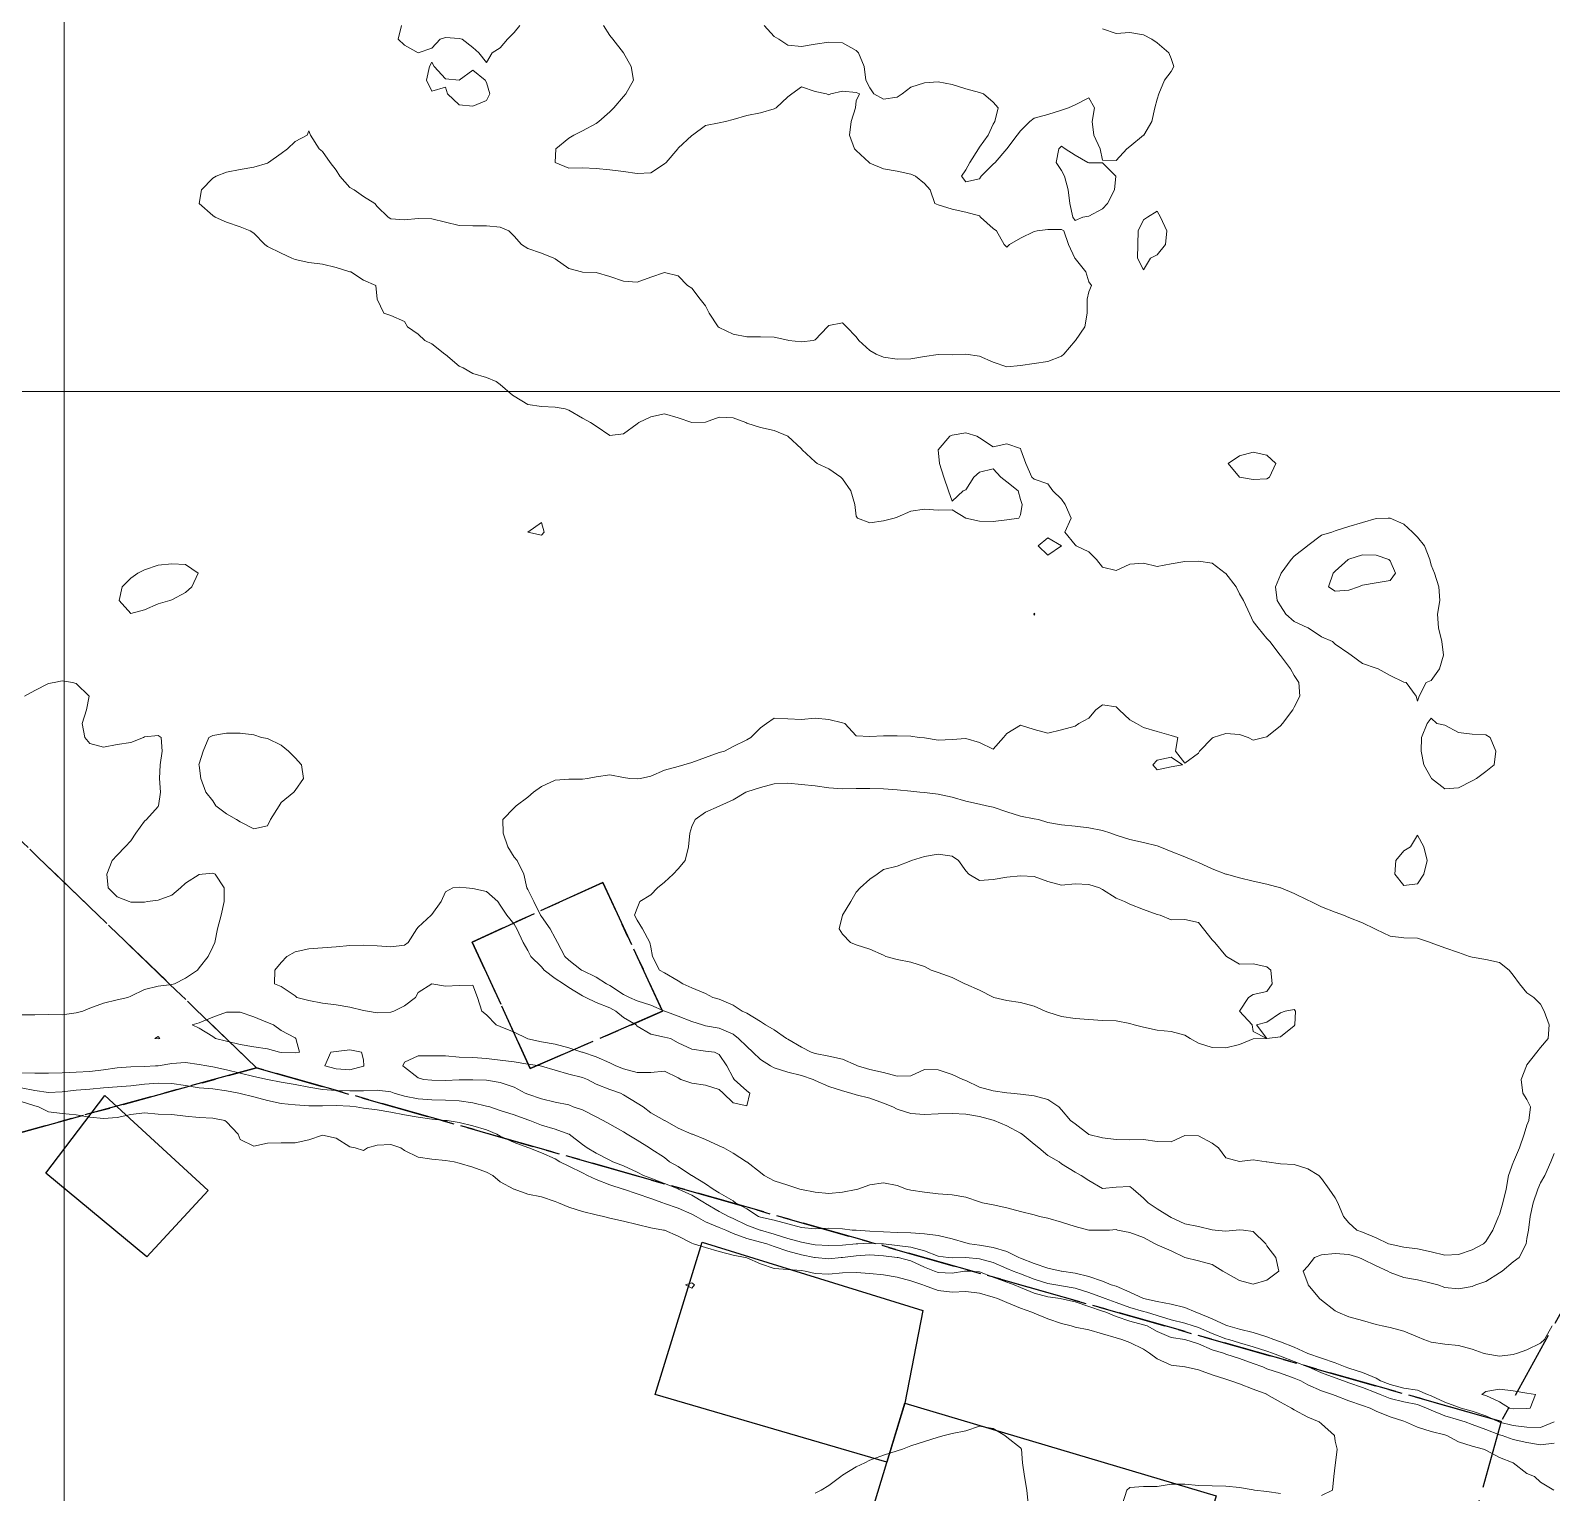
# Model space of a CAD drawing. Header units: centimetres. Extents: x 0 to 642158, y -847 to 649707.
# Drawn here: x 617865.6 to 617921.2, y 621347.2 to 621400.6 of the extents above; entities that cross this region are included whole.
import ezdxf

# ---------------------------------------------------------------- set-up
doc = ezdxf.new("R2010")
doc.units = ezdxf.units.CM
doc.header["$MEASUREMENT"] = 0
doc.linetypes.add('CENTERX2', pattern=[4, 2.5, -0.5, 0.5, -0.5])
doc.layers.add('MEV_grille', color=254, linetype='Continuous', lineweight=9)
doc.layers.add('WAL_topographie 0.5', color=253, linetype='Continuous', lineweight=20)
doc.layers.add('SPW_batiments', color=7, linetype='Continuous')
doc.layers.add('SPW_parcellaire cadastral', color=7, linetype='CENTERX2', lineweight=25, true_color=0xff0542)

# ---------------------------------------------------------------- blocks, each defined once
blk = doc.blocks.new('*U114')
at = {"layer": 'MEV_grille', "transparency": 33554687}
blk.add_lwpolyline([(-1338.461, 0), (1338.461, 0)], dxfattribs=at)
blk = doc.blocks.new('*U115')
at = {"layer": 'MEV_grille', "color": 0, "linetype": 'ByBlock', "lineweight": -2, "transparency": 16777216}
blk.add_blockref('*U114', (0, -1000), dxfattribs=at)
blk = doc.blocks.new('*U112')
at = {"layer": 'MEV_grille', "transparency": 33554687}
blk.add_lwpolyline([(0, 1825.476), (0, -1825.476)], dxfattribs=at)
blk = doc.blocks.new('*U113')
at = {"layer": 'MEV_grille', "color": 0, "linetype": 'ByBlock', "lineweight": -2, "transparency": 16777216}
blk.add_blockref('*U112', (2500, 0), dxfattribs=at)

msp = doc.modelspace()

# ---------------------------------------------------------------- linework, layer by layer
at = {"layer": 'SPW_batiments'}
for points in [[(617869.839, 621355.776), (617866.153, 621358.83), (617868.301, 621361.664), (617872.083, 621358.196), (617869.839, 621355.776)], [(617898.186, 621353.808), (617897.526, 621350.433), (617896.871, 621348.272), (617888.404, 621350.748), (617890.124, 621356.304), (617898.186, 621353.808)], [(617908.901, 621347.046), (617907.688, 621342.951), (617907.602, 621342.662), (617906.6, 621342.946), (617906.274, 621341.859), (617905.925, 621340.689), (617904.206, 621334.951), (617893.792, 621338.107), (617897.526, 621350.433), (617908.901, 621347.046)]]:
    msp.add_lwpolyline(points, dxfattribs=at)
at = {"layer": 'SPW_parcellaire cadastral'}
for points in [[(617816.476, 621424.898), (617824.508, 621422.923), (617835.723, 621420.454), (617825.541, 621409.239), (617873.84, 621362.678), (617865.111, 621360.284), (617852.456, 621347.075), (617846.28, 621339.575), (617837.643, 621329.177), (617835.251, 621327.391), (617833.282, 621314.509), (617725.797, 621417.96), (617742.731, 621431.634), (617752.017, 621428.975), (617787.555, 621418.224), (617804.281, 621413.257), (617815.004, 621425.259), (617816.184, 621424.984), (617816.476, 621424.898)], [(617863.367, 621413.538), (617885.885, 621407.891), (617897.458, 621404.753), (617901.333, 621403.76), (617905.401, 621402.718), (617909.094, 621401.727), (617914.352, 621427.146), (617919.419, 621426.254), (617926.857, 621422.356), (617934.741, 621420.998), (617949.381, 621423.765), (617953.978, 621421.308), (617947.104, 621408.256), (617938.17, 621389.98), (617932.603, 621373.924), (617919.308, 621349.763), (617873.84, 621362.678), (617825.541, 621409.239), (617835.723, 621420.454), (617863.367, 621413.538)], [(617881.726, 621367.271), (617883.846, 621362.654), (617888.674, 621364.742), (617886.49, 621369.452), (617881.726, 621367.271)], [(617881.726, 621367.271), (617886.49, 621369.452), (617888.674, 621364.742), (617883.846, 621362.654), (617881.726, 621367.271)], [(617919.308, 621349.763), (617913.696, 621329.434), (617852.456, 621347.075), (617865.111, 621360.284), (617873.84, 621362.678), (617919.308, 621349.763)]]:
    msp.add_lwpolyline(points, dxfattribs=at)
at = {"layer": 'WAL_topographie 0.5'}
for points in [[(617886.522, 621400.75), (617886.75, 621400.389), (617886.864, 621400.25), (617887.25, 621399.75), (617887.25, 621399.75), (617887.534, 621399.25), (617887.614, 621398.75), (617887.336, 621398.25), (617887.25, 621398.16), (617886.898, 621397.75), (617886.75, 621397.596), (617886.345, 621397.25), (617886.25, 621397.17), (617885.75, 621396.901), (617885.431, 621396.75), (617885.25, 621396.642), (617884.78, 621396.25), (617884.75, 621395.75), (617885.25, 621395.539), (617885.75, 621395.554), (617886.25, 621395.534), (617886.75, 621395.478), (617887.25, 621395.418), (617887.75, 621395.342), (617888.25, 621395.376), (617888.75, 621395.7), (617888.808, 621395.75), (617889.234, 621396.25), (617889.25, 621396.273), (617889.75, 621396.73), (617889.774, 621396.75), (617890.25, 621397.098), (617890.75, 621397.194), (617890.975, 621397.25), (617891.25, 621397.316), (617891.75, 621397.463), (617892.25, 621397.566), (617892.75, 621397.708), (617892.821, 621397.75), (617893.25, 621398.145), (617893.398, 621398.25), (617893.75, 621398.514), (617894.25, 621398.346), (617894.659, 621398.25), (617894.75, 621398.22), (617894.821, 621398.25), (617895.25, 621398.359), (617895.75, 621398.306), (617895.875, 621398.25), (617895.75, 621398), (617895.723, 621397.75), (617895.569, 621397.25), (617895.5, 621396.75), (617895.69, 621396.25), (617895.75, 621396.189), (617896.224, 621395.75), (617896.25, 621395.726), (617896.75, 621395.517), (617897.25, 621395.437), (617897.75, 621395.318), (617897.917, 621395.25), (617898.25, 621394.977), (617898.458, 621394.75), (617898.625, 621394.25), (617898.75, 621394.2), (617899.25, 621394.04), (617899.75, 621393.93), (617900.25, 621393.797), (617900.293, 621393.75), (617900.75, 621393.34), (617900.871, 621393.25), (617901.159, 621392.75), (617901.25, 621392.65), (617901.35, 621392.75), (617901.75, 621392.979), (617902.25, 621393.229), (617902.361, 621393.25), (617902.75, 621393.297), (617903.25, 621393.304), (617903.329, 621393.25), (617903.5, 621392.75), (617903.742, 621392.25), (617903.75, 621392.237), (617904.135, 621391.75), (617904.25, 621391.383), (617904.341, 621391.25), (617904.25, 621391.028), (617904.182, 621390.75), (617904.191, 621390.25), (617904.104, 621389.75), (617903.76, 621389.25), (617903.75, 621389.235), (617903.329, 621388.75), (617903.25, 621388.679), (617902.75, 621388.477), (617902.25, 621388.411), (617901.75, 621388.331), (617901.25, 621388.281), (617900.75, 621388.45), (617900.25, 621388.677), (617899.75, 621388.75), (617899.25, 621388.727), (617898.75, 621388.733), (617898.25, 621388.659), (617897.75, 621388.57), (617897.25, 621388.567), (617896.75, 621388.636), (617896.48, 621388.75), (617896.25, 621388.885), (617895.847, 621389.25), (617895.75, 621389.377), (617895.401, 621389.75), (617895.25, 621389.894), (617894.75, 621389.797), (617894.707, 621389.75), (617894.25, 621389.268), (617894.173, 621389.25), (617893.75, 621389.192), (617893.292, 621389.25), (617893.25, 621389.258), (617892.75, 621389.371), (617892.25, 621389.374), (617891.75, 621389.374), (617891.25, 621389.48), (617890.75, 621389.722), (617890.711, 621389.75), (617890.382, 621390.25), (617890.25, 621390.507), (617890.05, 621390.75), (617889.75, 621391.159), (617889.583, 621391.25), (617889.25, 621391.603), (617888.75, 621391.728), (617888.25, 621391.559), (617887.75, 621391.377), (617887.25, 621391.414), (617886.75, 621391.583), (617886.25, 621391.727), (617885.75, 621391.742), (617885.714, 621391.75), (617885.25, 621391.873), (617884.75, 621392.223), (617884.703, 621392.25), (617884.25, 621392.434), (617883.75, 621392.611), (617883.52, 621392.75), (617883.25, 621393.053), (617883.064, 621393.25), (617882.75, 621393.391), (617882.25, 621393.43), (617881.75, 621393.431), (617881.25, 621393.446), (617880.75, 621393.567), (617880.25, 621393.694), (617879.75, 621393.7), (617879.25, 621393.648), (617878.75, 621393.691), (617878.655, 621393.75), (617878.25, 621394.136), (617878.167, 621394.25), (617877.75, 621394.505), (617877.407, 621394.75), (617877.25, 621394.839), (617876.891, 621395.25), (617876.75, 621395.467), (617876.533, 621395.75), (617876.25, 621396.145), (617876.137, 621396.25), (617875.815, 621396.75), (617875.75, 621396.9), (617875.694, 621396.75), (617875.25, 621396.519), (617874.97, 621396.25), (617874.75, 621396.075), (617874.284, 621395.75), (617874.25, 621395.727), (617873.75, 621395.574), (617873.25, 621395.495), (617872.75, 621395.393), (617872.375, 621395.25), (617872.25, 621395.179), (617871.836, 621394.75), (617871.75, 621394.25), (617872.25, 621393.809), (617872.333, 621393.75), (617872.75, 621393.565), (617873.25, 621393.395), (617873.614, 621393.25), (617873.75, 621393.167), (617874.145, 621392.75), (617874.25, 621392.683), (617874.75, 621392.435), (617875.137, 621392.25), (617875.25, 621392.204), (617875.75, 621392.097), (617876.25, 621392.028), (617876.75, 621391.907), (617877.25, 621391.759), (617877.286, 621391.75), (617877.75, 621391.454), (617878.2, 621391.25), (617878.25, 621390.751), (617878.25, 621390.75), (617878.5, 621390.25), (617878.75, 621390.157), (617879.25, 621389.938), (617879.361, 621389.75), (617879.75, 621389.481), (617879.987, 621389.25), (617880.25, 621389.127), (617880.727, 621388.75), (617880.75, 621388.729), (617881.25, 621388.311), (617881.388, 621388.25), (617881.75, 621388.036), (617882.25, 621387.891), (617882.594, 621387.75), (617882.75, 621387.636), (617883.197, 621387.25), (617883.25, 621387.214), (617883.75, 621386.91), (617884.25, 621386.84), (617884.75, 621386.813), (617885.113, 621386.75), (617885.25, 621386.698), (617885.75, 621386.406), (617886.044, 621386.25), (617886.25, 621386.115), (617886.75, 621385.772), (617887.25, 621385.836), (617887.75, 621386.206), (617887.813, 621386.25), (617888.25, 621386.46), (617888.75, 621386.568), (617889.25, 621386.417), (617889.75, 621386.25), (617890.25, 621386.268), (617890.75, 621386.451), (617891.25, 621386.421), (617891.713, 621386.25), (617891.75, 621386.23), (617892.25, 621386.066), (617892.75, 621385.96), (617893.25, 621385.75), (617893.25, 621385.75), (617893.75, 621385.286), (617893.776, 621385.25), (617894.25, 621384.81), (617894.324, 621384.75), (617894.75, 621384.562), (617895.186, 621384.25), (617895.25, 621384.192), (617895.551, 621383.75), (617895.694, 621383.25), (617895.75, 621382.833), (617895.794, 621382.75), (617896.25, 621382.591), (617896.75, 621382.662), (617897.136, 621382.75), (617897.25, 621382.79), (617897.75, 621383.006), (617898.25, 621383.085), (617898.75, 621383.054), (617899.25, 621383.062), (617899.75, 621382.75), (617899.75, 621382.75), (617900.25, 621382.641), (617900.75, 621382.63), (617901.25, 621382.689), (617901.687, 621382.75), (617901.75, 621382.875), (617901.808, 621383.25), (617901.75, 621383.438), (617901.667, 621383.75), (617901.25, 621384.088), (617901.036, 621384.25), (617900.75, 621384.558), (617900.25, 621384.434), (617900.05, 621384.25), (617899.75, 621383.794), (617899.659, 621383.75), (617899.25, 621383.375), (617899.121, 621383.75), (617898.954, 621384.25), (617898.79, 621384.75), (617898.75, 621385.25), (617898.75, 621385.25), (617898.75, 621385.25), (617899.171, 621385.75), (617899.25, 621385.79), (617899.75, 621385.878), (617900.157, 621385.75), (617900.25, 621385.692), (617900.75, 621385.358), (617901.25, 621385.467), (617901.75, 621385.3), (617901.767, 621385.25), (617901.941, 621384.75), (617902.167, 621384.25), (617902.25, 621384.175), (617902.75, 621384.016), (617902.932, 621383.75), (617903.25, 621383.446), (617903.386, 621383.25), (617903.607, 621382.75), (617903.368, 621382.25), (617903.75, 621381.786), (617903.788, 621381.75), (617904.25, 621381.528), (617904.528, 621381.25), (617904.75, 621380.964), (617905.25, 621380.841), (617905.75, 621381.073), (617906.25, 621381.106), (617906.75, 621380.988), (617907.25, 621381.091), (617907.75, 621381.177), (617908.25, 621381.185), (617908.75, 621381.114), (617909.228, 621380.75), (617909.25, 621380.738), (617909.626, 621380.25), (617909.75, 621379.987), (617909.899, 621379.75), (617910.131, 621379.25), (617910.25, 621378.981), (617910.432, 621378.75), (617910.75, 621378.364), (617910.858, 621378.25), (617911.237, 621377.75), (617911.25, 621377.734), (617911.617, 621377.25), (617911.75, 621377.011), (617911.921, 621376.75), (617911.952, 621376.25), (617911.75, 621375.85), (617911.701, 621375.75), (617911.32, 621375.25), (617911.25, 621375.167), (617910.75, 621374.765), (617910.635, 621374.75), (617910.25, 621374.65), (617910.065, 621374.75), (617909.75, 621374.858), (617909.25, 621374.887), (617908.79, 621374.75), (617908.75, 621374.721), (617908.293, 621374.25), (617908.25, 621374.171), (617907.75, 621373.806), (617907.417, 621374.25), (617907.5, 621374.75), (617907.25, 621374.823), (617906.75, 621374.962), (617906.25, 621375.107), (617905.987, 621375.25), (617905.75, 621375.391), (617905.354, 621375.75), (617905.25, 621375.861), (617904.75, 621375.938), (617904.5, 621375.75), (617904.25, 621375.45), (617903.886, 621375.25), (617903.75, 621375.162), (617903.25, 621375.021), (617902.75, 621374.906), (617902.25, 621375.034), (617901.75, 621375.192), (617901.25, 621374.893), (617901.132, 621374.75), (617900.75, 621374.317), (617900.25, 621374.562), (617899.75, 621374.708), (617899.25, 621374.67), (617898.75, 621374.65), (617898.25, 621374.735), (617898.05, 621374.75), (617897.75, 621374.794), (617897.25, 621374.81), (617896.75, 621374.8), (617896.25, 621374.776), (617895.75, 621374.809), (617895.333, 621375.25), (617895.25, 621375.28), (617894.75, 621375.4), (617894.25, 621375.448), (617893.75, 621375.407), (617893.25, 621375.43), (617892.75, 621375.456), (617892.479, 621375.25), (617892.25, 621375.096), (617891.897, 621374.75), (617891.75, 621374.66), (617891.25, 621374.418), (617890.939, 621374.25), (617890.75, 621374.199), (617890.25, 621374.018), (617889.75, 621373.828), (617889.458, 621373.75), (617889.25, 621373.687), (617888.75, 621373.553), (617888.25, 621373.328), (617887.868, 621373.25), (617887.75, 621373.229), (617887.485, 621373.25), (617887.25, 621373.278), (617886.75, 621373.376), (617886.25, 621373.307), (617885.935, 621373.25), (617885.75, 621373.222), (617885.25, 621373.228), (617884.75, 621373.184), (617884.25, 621372.954), (617883.959, 621372.75), (617883.75, 621372.561), (617883.328, 621372.25), (617883.25, 621372.171), (617882.837, 621371.75), (617882.857, 621371.25), (617883.022, 621370.75), (617883.25, 621370.367), (617883.362, 621370.25), (617883.606, 621369.75), (617883.721, 621369.25), (617883.75, 621369.193), (617883.97, 621368.75), (617884.22, 621368.25), (617884.25, 621368.2), (617884.569, 621367.75), (617884.75, 621367.412), (617884.834, 621367.25), (617885.105, 621366.75), (617885.25, 621366.61), (617885.717, 621366.25), (617885.75, 621366.23), (617886.25, 621365.986), (617886.631, 621365.75), (617886.75, 621365.682), (617887.25, 621365.359), (617887.463, 621365.25), (617887.75, 621365.124), (617888.25, 621364.963), (617888.75, 621364.752), (617888.754, 621364.75), (617889.25, 621364.559), (617889.75, 621364.369), (617890.14, 621364.25), (617890.25, 621364.216), (617890.75, 621364.122), (617891.25, 621363.903), (617891.455, 621363.75), (617891.75, 621363.455), (617891.973, 621363.25), (617892.25, 621362.983), (617892.623, 621362.75), (617892.75, 621362.683), (617893.25, 621362.521), (617893.75, 621362.399), (617894.178, 621362.25), (617894.25, 621362.218), (617894.75, 621361.996), (617895.25, 621361.833), (617895.558, 621361.75), (617895.75, 621361.693), (617896.25, 621361.569), (617896.75, 621361.39), (617897.094, 621361.25), (617897.25, 621361.165), (617897.75, 621361.005), (617898.25, 621360.977), (617898.75, 621360.999), (617899.25, 621361.014), (617899.75, 621360.991), (617900.25, 621360.905), (617900.75, 621360.762), (617900.785, 621360.75), (617901.25, 621360.561), (617901.75, 621360.297), (617901.81, 621360.25), (617902.25, 621359.889), (617902.422, 621359.75), (617902.75, 621359.471), (617903.166, 621359.25), (617903.25, 621359.171), (617903.75, 621358.864), (617903.971, 621358.75), (617904.25, 621358.559), (617904.75, 621358.275), (617905.25, 621358.319), (617905.75, 621358.339), (617905.866, 621358.25), (617906.25, 621357.915), (617906.417, 621357.75), (617906.75, 621357.526), (617907.199, 621357.25), (617907.25, 621357.209), (617907.75, 621356.985), (617908.25, 621356.882), (617908.75, 621356.761), (617908.861, 621356.75), (617909.25, 621356.707), (617909.625, 621356.75), (617909.75, 621356.762), (617909.896, 621356.75), (617910.25, 621356.701), (617910.712, 621356.25), (617910.75, 621356.17), (617911.077, 621355.75), (617911.191, 621355.25), (617910.75, 621354.924), (617910.25, 621354.773), (617909.75, 621354.913), (617909.25, 621355.195), (617909.142, 621355.25), (617908.75, 621355.49), (617908.25, 621355.628), (617907.75, 621355.75), (617907.75, 621355.75), (617907.25, 621355.993), (617906.75, 621356.211), (617906.674, 621356.25), (617906.25, 621356.481), (617905.75, 621356.668), (617905.298, 621356.75), (617905.25, 621356.772), (617905, 621356.75), (617904.75, 621356.742), (617904.25, 621356.75), (617904.25, 621356.75), (617903.75, 621356.886), (617903.25, 621357.035), (617902.75, 621357.182), (617902.442, 621357.25), (617902.25, 621357.311), (617901.75, 621357.427), (617901.25, 621357.568), (617900.75, 621357.677), (617900.367, 621357.75), (617900.25, 621357.779), (617899.75, 621357.949), (617899.25, 621358.04), (617898.75, 621358.078), (617898.25, 621358.132), (617897.75, 621358.211), (617897.587, 621358.25), (617897.25, 621358.385), (617896.75, 621358.479), (617896.25, 621358.4), (617895.811, 621358.25), (617895.75, 621358.238), (617895.25, 621358.14), (617894.75, 621358.092), (617894.25, 621358.139), (617893.75, 621358.236), (617893.692, 621358.25), (617893.25, 621358.386), (617892.75, 621358.546), (617892.388, 621358.75), (617892.25, 621358.854), (617891.75, 621359.245), (617891.744, 621359.25), (617891.25, 621359.558), (617890.912, 621359.75), (617890.75, 621359.83), (617890.25, 621360.065), (617889.77, 621360.25), (617889.75, 621360.258), (617889.25, 621360.47), (617888.756, 621360.75), (617888.75, 621360.753), (617888.25, 621361.028), (617887.969, 621361.25), (617887.75, 621361.391), (617887.25, 621361.687), (617887.139, 621361.75), (617886.75, 621361.885), (617886.25, 621362.083), (617885.936, 621362.25), (617885.75, 621362.321), (617885.25, 621362.452), (617884.75, 621362.591), (617884.25, 621362.739), (617884.206, 621362.75), (617883.75, 621362.812), (617883.25, 621362.895), (617882.75, 621362.962), (617882.25, 621363.016), (617881.75, 621363.05), (617881.25, 621363.066), (617880.75, 621363.114), (617880.25, 621363.112), (617879.75, 621363.111), (617879.25, 621362.883), (617879.19, 621362.75), (617879.25, 621362.7), (617879.75, 621362.308), (617879.948, 621362.25), (617880.25, 621362.225), (617880.75, 621362.218), (617881.25, 621362.236), (617881.75, 621362.241), (617882.25, 621362.222), (617882.75, 621362.146), (617883.25, 621361.97), (617883.658, 621361.75), (617883.75, 621361.717), (617884.25, 621361.548), (617884.75, 621361.42), (617885.25, 621361.321), (617885.415, 621361.25), (617885.75, 621361.145), (617886.25, 621360.885), (617886.502, 621360.75), (617886.75, 621360.625), (617887.25, 621360.343), (617887.378, 621360.25), (617887.75, 621360.038), (617888.204, 621359.75), (617888.25, 621359.723), (617888.75, 621359.407), (617888.932, 621359.25), (617889.25, 621359.079), (617889.728, 621358.75), (617889.75, 621358.739), (617890.25, 621358.443), (617890.526, 621358.25), (617890.75, 621358.116), (617891.25, 621357.817), (617891.337, 621357.75), (617891.75, 621357.523), (617892.175, 621357.25), (617892.25, 621357.222), (617892.75, 621357.114), (617893.25, 621356.982), (617893.75, 621356.846), (617894.25, 621356.802), (617894.75, 621356.818), (617895.25, 621356.801), (617895.6, 621356.75), (617895.75, 621356.743), (617896.25, 621356.717), (617896.75, 621356.691), (617897.25, 621356.667), (617897.75, 621356.645), (617898.25, 621356.615), (617898.75, 621356.554), (617899.25, 621356.427), (617899.75, 621356.283), (617899.884, 621356.25), (617900.25, 621356.197), (617900.75, 621356.116), (617901.25, 621355.973), (617901.693, 621355.75), (617901.75, 621355.729), (617902.25, 621355.532), (617902.75, 621355.358), (617903.232, 621355.25), (617903.25, 621355.247), (617903.75, 621355.175), (617904.25, 621355.051), (617904.75, 621354.882), (617905.067, 621354.75), (617905.25, 621354.697), (617905.75, 621354.48), (617906.25, 621354.25), (617906.25, 621354.25), (617906.75, 621354.145), (617907.25, 621354.043), (617907.75, 621353.926), (617908.158, 621353.75), (617908.25, 621353.72), (617908.75, 621353.51), (617909.25, 621353.278), (617909.32, 621353.25), (617909.75, 621353.131), (617910.25, 621353.008), (617910.75, 621352.856), (617911.001, 621352.75), (617911.25, 621352.669), (617911.75, 621352.472), (617912.219, 621352.25), (617912.25, 621352.238), (617912.75, 621352.07), (617913.25, 621351.902), (617913.616, 621351.75), (617913.75, 621351.703), (617914.25, 621351.554), (617914.75, 621351.347), (617914.908, 621351.25), (617915.25, 621351.107), (617915.75, 621350.979), (617916.25, 621350.9), (617916.62, 621350.75), (617916.75, 621350.701), (617917.25, 621350.467), (617917.75, 621350.283), (617917.845, 621350.25), (617918.25, 621350.139), (617918.75, 621349.962), (617919.225, 621349.75), (617919.25, 621349.74), (617919.75, 621349.611), (617920.25, 621349.554), (617920.75, 621349.539), (617921.245, 621349.75)], [(617879.139, 621400.75), (617879.016, 621400.25), (617879.25, 621400.031), (617879.75, 621399.75), (617880.25, 621399.927), (617880.555, 621400.25), (617880.75, 621400.31), (617881.25, 621400.283), (617881.361, 621400.25), (617881.75, 621399.946), (617881.964, 621399.75), (617882.25, 621399.397), (617882.45, 621399.75), (617882.75, 621399.941), (617883.009, 621400.25), (617883.25, 621400.5), (617883.458, 621400.75)], [(617900.311, 621395.25), (617900.25, 621395.156), (617899.75, 621395.036), (617899.6, 621395.25), (617899.75, 621395.481), (617899.896, 621395.75), (617900.218, 621396.25), (617900.25, 621396.309), (617900.576, 621396.75), (617900.75, 621397.15), (617900.809, 621397.25), (617900.94, 621397.75), (617900.75, 621397.95), (617900.397, 621398.25), (617900.25, 621398.3), (617899.75, 621398.44), (617899.25, 621398.593), (617898.75, 621398.689), (617898.25, 621398.658), (617897.75, 621398.5), (617897.426, 621398.25), (617897.25, 621398.132), (617896.75, 621398.063), (617896.393, 621398.25), (617896.25, 621398.481), (617896.098, 621398.75), (617896.042, 621399.25), (617895.83, 621399.75), (617895.75, 621399.84), (617895.25, 621400.113), (617894.75, 621400.139), (617894.25, 621400.066), (617893.75, 621399.987), (617893.25, 621400.039), (617892.922, 621400.25), (617892.75, 621400.356), (617892.394, 621400.75)], [(617904.75, 621400.636), (617905.25, 621400.457), (617905.75, 621400.494), (617906.25, 621400.405), (617906.554, 621400.25), (617906.75, 621400.122), (617907.171, 621399.75), (617907.25, 621399.55), (617907.357, 621399.25), (617907.25, 621399.077), (617907.014, 621398.75), (617906.804, 621398.25), (617906.75, 621398.062), (617906.659, 621397.75), (617906.552, 621397.25), (617906.259, 621396.75), (617906.25, 621396.741), (617905.75, 621396.326), (617905.641, 621396.25), (617905.25, 621395.819), (617904.75, 621395.833), (617904.664, 621396.25), (617904.429, 621396.75), (617904.375, 621397.25), (617904.459, 621397.75), (617904.25, 621398.107), (617903.75, 621397.857), (617903.5, 621397.75), (617903.25, 621397.656), (617902.75, 621397.5), (617902.25, 621397.361), (617902.096, 621397.25), (617901.75, 621396.904), (617901.625, 621396.75), (617901.25, 621396.25), (617901.25, 621396.25), (617900.827, 621395.75), (617900.75, 621395.689), (617900.311, 621395.25)], [(617882.25, 621398.012), (617882.372, 621398.25), (617882.25, 621398.667), (617882.191, 621398.75), (617881.75, 621399.125), (617881.25, 621398.75), (617881.25, 621398.75), (617881.25, 621398.75), (617880.75, 621398.806), (617880.329, 621399.25), (617880.25, 621399.417), (617880.162, 621399.25), (617880.05, 621398.75), (617880.25, 621398.35), (617880.75, 621398.5), (617880.821, 621398.25), (617881.25, 621397.85), (617881.75, 621397.804), (617882.25, 621398.012)], [(617904.028, 621393.75), (617903.75, 621393.631), (617903.667, 621393.75), (617903.55, 621394.25), (617903.487, 621394.75), (617903.36, 621395.25), (617903.25, 621395.455), (617903.059, 621395.75), (617903.15, 621396.25), (617903.25, 621396.35), (617903.383, 621396.25), (617903.75, 621396.011), (617904.212, 621395.75), (617904.25, 621395.74), (617904.75, 621395.736), (617905.236, 621395.25), (617905.183, 621394.75), (617904.93, 621394.25), (617904.75, 621394.057), (617904.25, 621393.785), (617904.028, 621393.75)], [(617906.5, 621392.25), (617906.25, 621391.833), (617906.023, 621392.25), (617906.039, 621392.75), (617906.046, 621393.25), (617906.25, 621393.65), (617906.397, 621393.75), (617906.75, 621393.972), (617906.868, 621393.75), (617907.095, 621393.25), (617907.052, 621392.75), (617906.75, 621392.378), (617906.5, 621392.25)], [(617910.85, 621384.25), (617910.75, 621384.193), (617910.25, 621384.164), (617909.75, 621384.25), (617909.75, 621384.25), (617909.333, 621384.75), (617909.75, 621385.036), (617910.25, 621385.165), (617910.75, 621385.06), (617911.075, 621384.75), (617910.85, 621384.25)], [(617884.25, 621382.135), (617884.35, 621382.25), (617884.25, 621382.594), (617883.75, 621382.25), (617884.25, 621382.135)], [(617916.317, 621376.25), (617916.25, 621376.068), (617916.2, 621376.25), (617915.843, 621376.75), (617915.75, 621376.771), (617915.25, 621377.007), (617914.823, 621377.25), (617914.75, 621377.278), (617914.25, 621377.447), (617913.836, 621377.75), (617913.75, 621377.814), (617913.25, 621378.154), (617913.146, 621378.25), (617912.75, 621378.424), (617912.257, 621378.75), (617912.25, 621378.752), (617911.75, 621378.977), (617911.439, 621379.25), (617911.25, 621379.558), (617911.129, 621379.75), (617911.063, 621380.25), (617911.25, 621380.681), (617911.27, 621380.75), (617911.638, 621381.25), (617911.75, 621381.368), (617912.238, 621381.75), (617912.25, 621381.759), (617912.75, 621382.134), (617913.127, 621382.25), (617913.25, 621382.296), (617913.75, 621382.448), (617914.25, 621382.603), (617914.75, 621382.74), (617915.179, 621382.75), (617915.25, 621382.753), (617915.255, 621382.75), (617915.75, 621382.537), (617916.066, 621382.25), (617916.25, 621382.067), (617916.506, 621381.75), (617916.702, 621381.25), (617916.75, 621381.045), (617916.876, 621380.75), (617917.031, 621380.25), (617917.073, 621379.75), (617916.988, 621379.25), (617917.023, 621378.75), (617917.145, 621378.25), (617917.198, 621377.75), (617917.055, 621377.25), (617916.75, 621376.821), (617916.574, 621376.75), (617916.317, 621376.25)], [(617902.75, 621381.4), (617903.25, 621381.75), (617902.75, 621382.041), (617902.4, 621381.75), (617902.75, 621381.4)], [(617914.101, 621380.25), (617913.75, 621380.129), (617913.25, 621380.089), (617913, 621380.25), (617913.173, 621380.75), (617913.25, 621380.818), (617913.725, 621381.25), (617913.75, 621381.262), (617914.25, 621381.413), (617914.75, 621381.404), (617915.203, 621381.25), (617915.25, 621381.192), (617915.451, 621380.75), (617915.25, 621380.478), (617914.75, 621380.388), (617914.25, 621380.306), (617914.101, 621380.25)], [(617870.672, 621379.75), (617870.25, 621379.621), (617869.75, 621379.413), (617869.25, 621379.268), (617868.821, 621379.75), (617868.937, 621380.25), (617869.25, 621380.57), (617869.508, 621380.75), (617869.75, 621380.872), (617870.25, 621381.035), (617870.75, 621381.09), (617871.25, 621381.059), (617871.718, 621380.75), (617871.483, 621380.25), (617871.25, 621380.036), (617870.75, 621379.778), (617870.672, 621379.75)], [(617902.25, 621379.214), (617902.281, 621379.25), (617902.25, 621379.288), (617902.233, 621379.25), (617902.25, 621379.214)], [(617865.364, 621376.25), (617865.75, 621376.459), (617866.25, 621376.714), (617866.446, 621376.75), (617866.75, 621376.814), (617867.119, 621376.75), (617867.25, 621376.721), (617867.73, 621376.25), (617867.631, 621375.75), (617867.471, 621375.25), (617867.57, 621374.75), (617867.75, 621374.521), (617868.25, 621374.388), (617868.75, 621374.487), (617869.25, 621374.556), (617869.717, 621374.75), (617869.75, 621374.765), (617870.25, 621374.811), (617870.355, 621374.75), (617870.398, 621374.25), (617870.327, 621373.75), (617870.298, 621373.25), (617870.342, 621372.75), (617870.268, 621372.25), (617870.25, 621372.224), (617869.821, 621371.75), (617869.75, 621371.692), (617869.431, 621371.25), (617869.25, 621370.973), (617869.04, 621370.75), (617868.75, 621370.448), (617868.574, 621370.25), (617868.378, 621369.75), (617868.422, 621369.25), (617868.75, 621368.922), (617869.187, 621368.75), (617869.25, 621368.735), (617869.75, 621368.735), (617869.865, 621368.75), (617870.25, 621368.802), (617870.75, 621368.984), (617871.07, 621369.25), (617871.25, 621369.427), (617871.75, 621369.737), (617871.861, 621369.75), (617872.25, 621369.786), (617872.331, 621369.75), (617872.66, 621369.25), (617872.664, 621368.75), (617872.552, 621368.25), (617872.422, 621367.75), (617872.317, 621367.25), (617872.25, 621367.094), (617872.076, 621366.75), (617871.75, 621366.336), (617871.688, 621366.25), (617871.25, 621365.952), (617870.843, 621365.75), (617870.75, 621365.72), (617870.25, 621365.657), (617869.75, 621365.534), (617869.25, 621365.297), (617869.148, 621365.25), (617868.75, 621365.157), (617868.25, 621365.038), (617867.75, 621364.859), (617867.496, 621364.75), (617867.25, 621364.682), (617866.75, 621364.617), (617866.25, 621364.627), (617865.75, 621364.615), (617865.25, 621364.615)], [(617918.414, 621373.25), (617918.25, 621373.158), (617917.75, 621372.904), (617917.25, 621372.865), (617916.765, 621373.25), (617916.75, 621373.267), (617916.486, 621373.75), (617916.385, 621374.25), (617916.402, 621374.75), (617916.609, 621375.25), (617916.75, 621375.446), (617916.964, 621375.25), (617917.25, 621375.19), (617917.75, 621374.925), (617918.25, 621374.861), (617918.75, 621374.847), (617918.903, 621374.75), (617919.113, 621374.25), (617919.05, 621373.75), (617918.75, 621373.497), (617918.414, 621373.25)], [(617874.36, 621371.75), (617874.25, 621371.521), (617873.75, 621371.403), (617873.25, 621371.66), (617873.108, 621371.75), (617872.75, 621371.954), (617872.36, 621372.25), (617872.25, 621372.427), (617871.992, 621372.75), (617871.805, 621373.25), (617871.75, 621373.717), (617871.74, 621373.75), (617871.75, 621373.783), (617871.893, 621374.25), (617872.096, 621374.75), (617872.25, 621374.823), (617872.75, 621374.897), (617873.25, 621374.905), (617873.75, 621374.842), (617874.025, 621374.75), (617874.25, 621374.713), (617874.75, 621374.47), (617875.016, 621374.25), (617875.25, 621374.003), (617875.487, 621373.75), (617875.565, 621373.25), (617875.25, 621372.809), (617875.207, 621372.75), (617874.75, 621372.373), (617874.67, 621372.25), (617874.36, 621371.75)], [(617907.667, 621373.75), (617907.25, 621373.674), (617906.75, 621373.566), (617906.583, 621373.75), (617906.75, 621373.917), (617907.25, 621374.028), (617907.667, 621373.75)], [(617918.25, 621356.025), (617918.663, 621356.25), (617918.75, 621356.33), (617919.011, 621356.75), (617919.217, 621357.25), (617919.25, 621357.32), (617919.369, 621357.75), (617919.492, 621358.25), (617919.581, 621358.75), (617919.75, 621359.225), (617919.76, 621359.25), (617919.974, 621359.75), (617920.146, 621360.25), (617920.25, 621360.581), (617920.315, 621360.75), (617920.378, 621361.25), (617920.25, 621361.517), (617920.096, 621361.75), (617920.043, 621362.25), (617920.232, 621362.75), (617920.25, 621362.783), (617920.614, 621363.25), (617920.75, 621363.422), (617921.022, 621363.75), (617921.062, 621364.25), (617920.879, 621364.75), (617920.75, 621365.003), (617920.503, 621365.25), (617920.25, 621365.417), (617919.984, 621365.75), (617919.75, 621366.062), (617919.599, 621366.25), (617919.25, 621366.524), (617918.75, 621366.635), (617918.25, 621366.721), (617918.148, 621366.75), (617917.75, 621366.889), (617917.25, 621367.059), (617916.75, 621367.243), (617916.729, 621367.25), (617916.25, 621367.415), (617915.75, 621367.426), (617915.25, 621367.492), (617914.75, 621367.727), (617914.701, 621367.75), (617914.25, 621367.973), (617913.75, 621368.175), (617913.551, 621368.25), (617913.25, 621368.364), (617912.75, 621368.554), (617912.363, 621368.75), (617912.25, 621368.802), (617911.75, 621369.04), (617911.266, 621369.25), (617911.25, 621369.256), (617910.75, 621369.387), (617910.25, 621369.499), (617909.75, 621369.623), (617909.271, 621369.75), (617909.25, 621369.756), (617908.75, 621369.947), (617908.25, 621370.18), (617908.072, 621370.25), (617907.75, 621370.389), (617907.25, 621370.583), (617906.84, 621370.75), (617906.75, 621370.785), (617906.25, 621370.908), (617905.75, 621371.017), (617905.25, 621371.179), (617905.055, 621371.25), (617904.75, 621371.349), (617904.25, 621371.447), (617903.75, 621371.506), (617903.25, 621371.553), (617902.75, 621371.644), (617902.412, 621371.75), (617902.25, 621371.777), (617901.75, 621371.874), (617901.25, 621372.032), (617900.75, 621372.196), (617900.508, 621372.25), (617900.25, 621372.312), (617899.75, 621372.423), (617899.25, 621372.563), (617898.75, 621372.674), (617898.25, 621372.731), (617898.071, 621372.75), (617897.75, 621372.78), (617897.25, 621372.837), (617896.75, 621372.869), (617896.25, 621372.884), (617895.75, 621372.879), (617895.25, 621372.863), (617894.75, 621372.902), (617894.25, 621372.981), (617893.75, 621373.028), (617893.25, 621373.071), (617892.75, 621373.055), (617892.25, 621372.916), (617891.75, 621372.762), (617891.713, 621372.75), (617891.25, 621372.465), (617890.767, 621372.25), (617890.75, 621372.241), (617890.25, 621372.015), (617889.863, 621371.75), (617889.75, 621371.493), (617889.677, 621371.25), (617889.619, 621370.75), (617889.498, 621370.25), (617889.25, 621369.945), (617889.069, 621369.75), (617888.75, 621369.458), (617888.492, 621369.25), (617888.25, 621368.994), (617887.85, 621368.75), (617887.75, 621368.511), (617887.648, 621368.25), (617887.75, 621368.074), (617887.94, 621367.75), (617888.208, 621367.25), (617888.25, 621367.083), (617888.315, 621366.75), (617888.563, 621366.25), (617888.75, 621366.149), (617889.25, 621365.858), (617889.423, 621365.75), (617889.75, 621365.6), (617890.25, 621365.395), (617890.513, 621365.25), (617890.75, 621365.188), (617891.25, 621364.967), (617891.582, 621364.75), (617891.75, 621364.669), (617892.25, 621364.366), (617892.433, 621364.25), (617892.75, 621364.064), (617893.208, 621363.75), (617893.25, 621363.724), (617893.75, 621363.433), (617894.1, 621363.25), (617894.25, 621363.204), (617894.75, 621363.106), (617895.25, 621362.999), (617895.75, 621362.771), (617895.792, 621362.75), (617896.25, 621362.616), (617896.75, 621362.512), (617897.25, 621362.373), (617897.75, 621362.389), (617898.25, 621362.612), (617898.75, 621362.602), (617899.25, 621362.44), (617899.648, 621362.25), (617899.75, 621362.211), (617900.25, 621361.974), (617900.75, 621361.833), (617901.25, 621361.769), (617901.4, 621361.75), (617901.75, 621361.711), (617902.25, 621361.659), (617902.75, 621361.52), (617903.15, 621361.25), (617903.25, 621361.144), (617903.577, 621360.75), (617903.75, 621360.627), (617904.234, 621360.25), (617904.25, 621360.242), (617904.75, 621360.119), (617905.25, 621360.064), (617905.75, 621360.05), (617906.25, 621360.06), (617906.75, 621359.992), (617907.25, 621359.979), (617907.75, 621360.201), (617908.25, 621360.191), (617908.75, 621359.926), (617908.984, 621359.75), (617909.25, 621359.396), (617909.75, 621359.26), (617910.25, 621359.312), (617910.722, 621359.25), (617910.75, 621359.246), (617911.25, 621359.174), (617911.75, 621359.149), (617912.25, 621358.99), (617912.649, 621358.75), (617912.75, 621358.634), (617913.029, 621358.25), (617913.25, 621357.934), (617913.349, 621357.75), (617913.551, 621357.25), (617913.75, 621357.012), (617914.038, 621356.75), (617914.25, 621356.679), (617914.75, 621356.467), (617915.192, 621356.25), (617915.25, 621356.231), (617915.75, 621356.131), (617916.25, 621356.06), (617916.75, 621355.96), (617917.25, 621355.838), (617917.75, 621355.861), (617918.25, 621356.025)], [(617916.491, 621369.75), (617916.25, 621369.399), (617915.75, 621369.338), (617915.428, 621369.75), (617915.466, 621370.25), (617915.75, 621370.604), (617916, 621370.75), (617916.25, 621371.179), (617916.481, 621370.75), (617916.613, 621370.25), (617916.491, 621369.75)], [(617910.25, 621363.735), (617910.749, 621363.75), (617910.25, 621364), (617910.214, 621364.25), (617909.75, 621364.75), (617909.75, 621364.75), (617909.75, 621364.75), (617910.083, 621365.25), (617910.25, 621365.359), (617910.75, 621365.472), (617910.942, 621365.75), (617910.896, 621366.25), (617910.75, 621366.371), (617910.25, 621366.481), (617909.75, 621366.467), (617909.278, 621366.75), (617909.25, 621366.765), (617908.848, 621367.25), (617908.75, 621367.358), (617908.441, 621367.75), (617908.25, 621367.987), (617907.75, 621368.101), (617907.25, 621368.079), (617906.85, 621368.25), (617906.75, 621368.273), (617906.25, 621368.465), (617905.75, 621368.657), (617905.547, 621368.75), (617905.25, 621368.877), (617904.75, 621369.189), (617904.641, 621369.25), (617904.25, 621369.378), (617903.75, 621369.402), (617903.25, 621369.352), (617902.75, 621369.482), (617902.25, 621369.669), (617901.75, 621369.689), (617901.25, 621369.645), (617900.75, 621369.552), (617900.25, 621369.526), (617899.868, 621369.75), (617899.75, 621369.879), (617899.489, 621370.25), (617899.25, 621370.414), (617898.75, 621370.481), (617898.25, 621370.4), (617897.776, 621370.25), (617897.75, 621370.233), (617897.25, 621370.046), (617896.75, 621369.923), (617896.513, 621369.75), (617896.25, 621369.571), (617895.89, 621369.25), (617895.75, 621369.098), (617895.55, 621368.75), (617895.25, 621368.25), (617895.25, 621368.25), (617895.125, 621367.75), (617895.25, 621367.564), (617895.547, 621367.25), (617895.75, 621367.169), (617896.25, 621367.007), (617896.75, 621366.796), (617896.831, 621366.75), (617897.25, 621366.631), (617897.75, 621366.536), (617898.25, 621366.38), (617898.494, 621366.25), (617898.75, 621366.161), (617899.25, 621365.973), (617899.713, 621365.75), (617899.75, 621365.731), (617900.25, 621365.516), (617900.75, 621365.258), (617900.772, 621365.25), (617901.25, 621365.138), (617901.75, 621365.065), (617902.25, 621364.928), (617902.647, 621364.75), (617902.75, 621364.705), (617903.25, 621364.547), (617903.75, 621364.481), (617904.25, 621364.444), (617904.75, 621364.411), (617905.25, 621364.392), (617905.75, 621364.298), (617905.9, 621364.25), (617906.25, 621364.158), (617906.75, 621364.053), (617907.25, 621364.004), (617907.75, 621363.866), (617907.95, 621363.75), (617908.25, 621363.583), (617908.75, 621363.417), (617909.25, 621363.408), (617909.75, 621363.536), (617910.25, 621363.735)], [(617891.87, 621361.75), (617891.75, 621361.292), (617891.25, 621361.405), (617890.892, 621361.75), (617890.75, 621361.884), (617890.25, 621362.045), (617889.75, 621362.114), (617889.348, 621362.25), (617889.25, 621362.317), (617888.75, 621362.558), (617888.25, 621362.502), (617887.75, 621362.51), (617887.25, 621362.645), (617886.965, 621362.75), (617886.75, 621362.855), (617886.25, 621363.082), (617885.75, 621363.244), (617885.728, 621363.25), (617885.25, 621363.407), (617884.75, 621363.537), (617884.25, 621363.631), (617883.75, 621363.742), (617883.725, 621363.75), (617883.25, 621363.982), (617882.75, 621364.19), (617882.602, 621364.25), (617882.25, 621364.611), (617882.078, 621364.75), (617881.921, 621365.25), (617881.75, 621365.702), (617881.25, 621365.682), (617880.75, 621365.663), (617880.25, 621365.75), (617879.75, 621365.428), (617879.649, 621365.25), (617879.25, 621364.947), (617878.859, 621364.75), (617878.75, 621364.714), (617878.25, 621364.69), (617877.893, 621364.75), (617877.75, 621364.776), (617877.25, 621364.893), (617876.75, 621364.977), (617876.25, 621365.041), (617875.75, 621365.133), (617875.321, 621365.25), (617875.25, 621365.308), (617874.75, 621365.649), (617874.505, 621365.75), (617874.513, 621366.25), (617874.75, 621366.529), (617874.953, 621366.75), (617875.25, 621366.914), (617875.75, 621367.03), (617876.25, 621367.061), (617876.75, 621367.102), (617877.25, 621367.151), (617877.75, 621367.158), (617878.25, 621367.13), (617878.75, 621367.092), (617879.25, 621367.161), (617879.382, 621367.25), (617879.7, 621367.75), (617879.75, 621367.815), (617880.22, 621368.25), (617880.25, 621368.284), (617880.592, 621368.75), (617880.75, 621369.102), (617881.017, 621369.25), (617881.25, 621369.275), (617881.5, 621369.25), (617881.75, 621369.23), (617882.25, 621369.114), (617882.658, 621368.75), (617882.75, 621368.625), (617882.99, 621368.25), (617883.25, 621367.922), (617883.359, 621367.75), (617883.585, 621367.25), (617883.75, 621366.968), (617883.864, 621366.75), (617884.25, 621366.361), (617884.349, 621366.25), (617884.75, 621365.938), (617885.061, 621365.75), (617885.25, 621365.615), (617885.75, 621365.302), (617885.869, 621365.25), (617886.25, 621365.068), (617886.75, 621364.87), (617886.967, 621364.75), (617887.25, 621364.518), (617887.709, 621364.25), (617887.75, 621364.205), (617888.25, 621363.912), (617888.75, 621363.799), (617888.971, 621363.75), (617889.25, 621363.586), (617889.75, 621363.355), (617890.25, 621363.291), (617890.571, 621363.25), (617890.75, 621363.168), (617891.027, 621362.75), (617891.25, 621362.308), (617891.287, 621362.25), (617891.75, 621361.839), (617891.87, 621361.75)], [(617875.25, 621363.228), (617875.417, 621363.25), (617875.282, 621363.75), (617875.25, 621363.771), (617874.75, 621364.04), (617874.469, 621364.25), (617874.25, 621364.335), (617873.75, 621364.537), (617873.25, 621364.711), (617872.75, 621364.709), (617872.25, 621364.528), (617871.75, 621364.319), (617871.494, 621364.25), (617871.75, 621364.128), (617872.25, 621363.819), (617872.342, 621363.75), (617872.75, 621363.655), (617873.25, 621363.526), (617873.75, 621363.446), (617874.25, 621363.377), (617874.686, 621363.25), (617874.75, 621363.239), (617875.25, 621363.228)], [(617911.75, 621364.217), (617911.778, 621364.25), (617911.798, 621364.75), (617911.75, 621364.803), (617911.417, 621364.75), (617911.25, 621364.688), (617910.75, 621364.344), (617910.375, 621364.25), (617910.75, 621363.75), (617911.25, 621363.812), (617911.75, 621364.217)], [(617870.25, 621363.739), (617870.31, 621363.75), (617870.25, 621363.821), (617870.135, 621363.75), (617870.25, 621363.739)], [(617877.75, 621362.74), (617877.77, 621362.75), (617877.75, 621362.964), (617877.677, 621363.25), (617877.25, 621363.34), (617876.75, 621363.277), (617876.559, 621363.25), (617876.343, 621362.75), (617876.75, 621362.638), (617877.25, 621362.608), (617877.75, 621362.74)], [(617865.25, 621362.49), (617865.75, 621362.477), (617866.25, 621362.479), (617866.75, 621362.5), (617867.25, 621362.519), (617867.75, 621362.549), (617868.25, 621362.605), (617868.75, 621362.672), (617869.25, 621362.714), (617869.75, 621362.726), (617870.158, 621362.75), (617870.25, 621362.756), (617870.75, 621362.836), (617871.25, 621362.872), (617871.75, 621362.804), (617872.023, 621362.75), (617872.25, 621362.71), (617872.75, 621362.608), (617873.25, 621362.483), (617873.75, 621362.367), (617874.245, 621362.25), (617874.25, 621362.249), (617874.75, 621362.151), (617875.25, 621362.068), (617875.75, 621361.976), (617876.25, 621361.889), (617876.75, 621361.85), (617877.25, 621361.838), (617877.75, 621361.839), (617878.25, 621361.865), (617878.75, 621361.799), (617878.868, 621361.75), (617879.25, 621361.643), (617879.75, 621361.547), (617880.25, 621361.507), (617880.75, 621361.492), (617881.25, 621361.467), (617881.75, 621361.4), (617882.25, 621361.283), (617882.361, 621361.25), (617882.75, 621361.125), (617883.25, 621360.955), (617883.75, 621360.78), (617883.827, 621360.75), (617884.25, 621360.584), (617884.75, 621360.441), (617885.25, 621360.258), (617885.263, 621360.25), (617885.75, 621359.883), (617885.928, 621359.75), (617886.25, 621359.555), (617886.75, 621359.304), (617886.861, 621359.25), (617887.25, 621359.099), (617887.75, 621358.865), (617887.982, 621358.75), (617888.25, 621358.647), (617888.75, 621358.454), (617889.25, 621358.256), (617889.262, 621358.25), (617889.75, 621358.028), (617890.206, 621357.75), (617890.25, 621357.723), (617890.75, 621357.435), (617891.089, 621357.25), (617891.25, 621357.173), (617891.75, 621356.932), (617892.237, 621356.75), (617892.25, 621356.746), (617892.75, 621356.6), (617893.25, 621356.446), (617893.75, 621356.308), (617894.061, 621356.25), (617894.25, 621356.216), (617894.75, 621356.183), (617895.25, 621356.202), (617895.75, 621356.247), (617895.806, 621356.25), (617896.25, 621356.272), (617896.667, 621356.25), (617896.75, 621356.246), (617897.25, 621356.191), (617897.75, 621356.122), (617898.25, 621355.989), (617898.75, 621355.8), (617899.106, 621355.75), (617899.25, 621355.734), (617899.75, 621355.745), (617900.25, 621355.702), (617900.75, 621355.561), (617901.25, 621355.352), (617901.489, 621355.25), (617901.75, 621355.152), (617902.25, 621354.963), (617902.75, 621354.803), (617903.04, 621354.75), (617903.25, 621354.715), (617903.75, 621354.631), (617904.25, 621354.475), (617904.75, 621354.288), (617904.849, 621354.25), (617905.25, 621354.109), (617905.75, 621353.921), (617906.25, 621353.777), (617906.351, 621353.75), (617906.75, 621353.634), (617907.25, 621353.47), (617907.75, 621353.347), (617908.059, 621353.25), (617908.25, 621353.188), (617908.75, 621352.968), (617909.25, 621352.784), (617909.363, 621352.75), (617909.75, 621352.63), (617910.25, 621352.482), (617910.75, 621352.322), (617910.956, 621352.25), (617911.25, 621352.14), (617911.75, 621351.948), (617912.25, 621351.752), (617912.256, 621351.75), (617912.75, 621351.54), (617913.25, 621351.36), (617913.555, 621351.25), (617913.75, 621351.172), (617914.25, 621351), (617914.75, 621350.807), (617914.896, 621350.75), (617915.25, 621350.604), (617915.75, 621350.481), (617916.25, 621350.374), (617916.583, 621350.25), (617916.75, 621350.173), (617917.25, 621349.969), (617917.75, 621349.82), (617917.996, 621349.75), (617918.25, 621349.655), (617918.75, 621349.463), (617919.25, 621349.277), (617919.35, 621349.25), (617919.75, 621349.107), (617920.25, 621348.996), (617920.75, 621348.907), (617921.25, 621348.973)], [(617865.25, 621361.948), (617865.75, 621361.854), (617866.25, 621361.771), (617866.75, 621361.801), (617867.25, 621361.857), (617867.75, 621361.895), (617868.25, 621361.948), (617868.75, 621361.987), (617869.25, 621362.023), (617869.75, 621362.078), (617870.25, 621362.118), (617870.75, 621362.106), (617871.25, 621362.031), (617871.75, 621361.953), (617872.25, 621361.91), (617872.75, 621361.84), (617873.202, 621361.75), (617873.25, 621361.739), (617873.75, 621361.622), (617874.25, 621361.486), (617874.75, 621361.374), (617875.25, 621361.325), (617875.75, 621361.29), (617876.25, 621361.286), (617876.75, 621361.304), (617877.25, 621361.275), (617877.48, 621361.25), (617877.75, 621361.203), (617878.25, 621361.14), (617878.75, 621361.058), (617879.25, 621360.964), (617879.75, 621360.874), (617880.25, 621360.805), (617880.75, 621360.757), (617880.806, 621360.75), (617881.25, 621360.676), (617881.75, 621360.565), (617882.25, 621360.413), (617882.624, 621360.25), (617882.75, 621360.184), (617883.25, 621359.949), (617883.75, 621359.764), (617883.788, 621359.75), (617884.25, 621359.573), (617884.75, 621359.349), (617884.928, 621359.25), (617885.25, 621359.086), (617885.75, 621358.84), (617885.933, 621358.75), (617886.25, 621358.593), (617886.75, 621358.401), (617887.243, 621358.25), (617887.25, 621358.248), (617887.75, 621358.08), (617888.25, 621357.899), (617888.686, 621357.75), (617888.75, 621357.726), (617889.25, 621357.556), (617889.75, 621357.336), (617889.905, 621357.25), (617890.25, 621357.052), (617890.75, 621356.848), (617890.986, 621356.75), (617891.25, 621356.629), (617891.75, 621356.443), (617892.25, 621356.315), (617892.481, 621356.25), (617892.75, 621356.147), (617893.25, 621355.977), (617893.75, 621355.849), (617894.228, 621355.75), (617894.25, 621355.745), (617894.75, 621355.705), (617895.198, 621355.75), (617895.25, 621355.754), (617895.75, 621355.816), (617896.25, 621355.841), (617896.75, 621355.814), (617897.25, 621355.755), (617897.279, 621355.75), (617897.75, 621355.623), (617898.25, 621355.397), (617898.614, 621355.25), (617898.75, 621355.198), (617899.25, 621355.177), (617899.704, 621355.25), (617899.75, 621355.256), (617899.882, 621355.25), (617900.25, 621355.227), (617900.75, 621355.034), (617901.25, 621354.845), (617901.52, 621354.75), (617901.75, 621354.651), (617902.25, 621354.448), (617902.75, 621354.309), (617903.207, 621354.25), (617903.25, 621354.242), (617903.75, 621354.135), (617904.25, 621353.956), (617904.75, 621353.794), (617904.875, 621353.75), (617905.25, 621353.589), (617905.75, 621353.42), (617906.25, 621353.292), (617906.377, 621353.25), (617906.75, 621353.052), (617907.25, 621352.832), (617907.75, 621352.752), (617907.759, 621352.75), (617908.25, 621352.591), (617908.75, 621352.372), (617909.165, 621352.25), (617909.25, 621352.219), (617909.75, 621352.065), (617910.25, 621351.874), (617910.602, 621351.75), (617910.75, 621351.688), (617911.25, 621351.525), (617911.75, 621351.346), (617911.989, 621351.25), (617912.25, 621351.103), (617912.75, 621350.88), (617913.145, 621350.75), (617913.25, 621350.707), (617913.75, 621350.518), (617914.25, 621350.345), (617914.522, 621350.25), (617914.75, 621350.136), (617915.25, 621349.925), (617915.75, 621349.769), (617915.81, 621349.75), (617916.25, 621349.548), (617916.75, 621349.393), (617917.25, 621349.272), (617917.324, 621349.25), (617917.75, 621349.019), (617918.25, 621348.852), (617918.668, 621348.75), (617918.75, 621348.713), (617919.25, 621348.449), (617919.745, 621348.25), (617919.75, 621348.246), (617920.25, 621347.86), (617920.533, 621347.75), (617920.75, 621347.544), (617921.237, 621347.25)], [(617865.25, 621361.452), (617865.75, 621361.288), (617865.883, 621361.25), (617866.25, 621361.071), (617866.75, 621361.011), (617867.25, 621360.965), (617867.75, 621360.87), (617868.25, 621360.823), (617868.75, 621360.862), (617869.25, 621360.976), (617869.75, 621361.029), (617870.25, 621360.989), (617870.75, 621360.969), (617871.25, 621360.916), (617871.75, 621360.866), (617872.25, 621360.845), (617872.69, 621360.75), (617872.75, 621360.704), (617873.171, 621360.25), (617873.25, 621360.059), (617873.75, 621359.813), (617874.25, 621359.929), (617874.75, 621359.941), (617875.25, 621359.943), (617875.75, 621360.044), (617876.25, 621360.221), (617876.75, 621360.105), (617877.25, 621359.787), (617877.45, 621359.75), (617877.75, 621359.653), (617877.903, 621359.75), (617878.25, 621359.854), (617878.75, 621359.877), (617879.116, 621359.75), (617879.25, 621359.657), (617879.75, 621359.417), (617880.25, 621359.345), (617880.75, 621359.297), (617881.068, 621359.25), (617881.25, 621359.201), (617881.75, 621359.055), (617882.25, 621358.872), (617882.471, 621358.75), (617882.75, 621358.516), (617883.24, 621358.25), (617883.25, 621358.24), (617883.75, 621358.065), (617884.25, 621357.965), (617884.75, 621357.801), (617884.879, 621357.75), (617885.25, 621357.588), (617885.75, 621357.427), (617886.25, 621357.314), (617886.524, 621357.25), (617886.75, 621357.187), (617887.25, 621357.072), (617887.75, 621356.951), (617888.25, 621356.831), (617888.711, 621356.75), (617888.75, 621356.742), (617889.25, 621356.528), (617889.75, 621356.271), (617889.81, 621356.25), (617890.25, 621356.112), (617890.75, 621355.968), (617891.25, 621355.83), (617891.694, 621355.75), (617891.75, 621355.732), (617892.25, 621355.524), (617892.75, 621355.352), (617893.25, 621355.31), (617893.75, 621355.271), (617893.889, 621355.25), (617894.25, 621355.167), (617894.75, 621355.139), (617895.25, 621355.191), (617895.75, 621355.205), (617896.25, 621355.17), (617896.75, 621355.116), (617897.25, 621355.034), (617897.75, 621354.897), (617898.179, 621354.75), (617898.25, 621354.722), (617898.75, 621354.547), (617899.25, 621354.478), (617899.75, 621354.504), (617900.25, 621354.451), (617900.75, 621354.297), (617900.907, 621354.25), (617901.25, 621354.108), (617901.75, 621353.903), (617902.167, 621353.75), (617902.25, 621353.713), (617902.75, 621353.506), (617903.25, 621353.339), (617903.601, 621353.25), (617903.75, 621353.209), (617904.25, 621353.104), (617904.75, 621352.958), (617905.25, 621352.809), (617905.456, 621352.75), (617905.75, 621352.641), (617906.25, 621352.395), (617906.468, 621352.25), (617906.75, 621352.054), (617907.25, 621351.816), (617907.75, 621351.753), (617907.764, 621351.75), (617908.25, 621351.65), (617908.75, 621351.469), (617909.25, 621351.31), (617909.44, 621351.25), (617909.75, 621351.139), (617910.25, 621350.946), (617910.75, 621350.753), (617910.756, 621350.75), (617911.25, 621350.46), (617911.655, 621350.25), (617911.75, 621350.183), (617912.25, 621349.917), (617912.656, 621349.75), (617912.75, 621349.672), (617913.216, 621349.25), (617913.25, 621349.04), (617913.314, 621348.75), (617913.262, 621348.25), (617913.25, 621348.167), (617913.194, 621347.75), (617913.152, 621347.25), (617912.75, 621347.051)], [(617919.906, 621352.25), (617919.75, 621352.206), (617919.25, 621352.144), (617918.75, 621352.225), (617918.65, 621352.25), (617918.25, 621352.395), (617917.75, 621352.534), (617917.25, 621352.589), (617916.75, 621352.66), (617916.488, 621352.75), (617916.25, 621352.85), (617915.75, 621353.057), (617915.25, 621353.189), (617914.961, 621353.25), (617914.75, 621353.307), (617914.25, 621353.444), (617913.75, 621353.584), (617913.346, 621353.75), (617913.25, 621353.804), (617912.75, 621354.193), (617912.672, 621354.25), (617912.256, 621354.75), (617912.25, 621354.798), (617912.077, 621355.25), (617912.25, 621355.437), (617912.497, 621355.75), (617912.75, 621355.844), (617913.25, 621355.9), (617913.75, 621355.855), (617914.106, 621355.75), (617914.25, 621355.692), (617914.75, 621355.442), (617915.175, 621355.25), (617915.25, 621355.198), (617915.75, 621355.014), (617916.25, 621354.935), (617916.75, 621354.817), (617916.993, 621354.75), (617917.25, 621354.655), (617917.75, 621354.606), (617918.25, 621354.693), (617918.384, 621354.75), (617918.75, 621354.87), (617919.25, 621355.187), (617919.343, 621355.25), (617919.75, 621355.587), (617919.962, 621355.75), (617920.22, 621356.25), (617920.25, 621356.44), (617920.305, 621356.75), (617920.369, 621357.25), (617920.481, 621357.75), (617920.646, 621358.25), (617920.75, 621358.476), (617920.904, 621358.75), (617921.123, 621359.25), (617921.25, 621359.547)], [(617889.846, 621354.75), (617889.75, 621354.624), (617889.516, 621354.75), (617889.75, 621354.828), (617889.846, 621354.75)], [(617921.179, 621353.25), (617920.892, 621352.75), (617920.75, 621352.618), (617920.25, 621352.374), (617919.906, 621352.25)], [(617920.25, 621350.232), (617920.375, 621350.25), (617920.566, 621350.75), (617920.25, 621350.799), (617919.75, 621350.883), (617919.25, 621350.938), (617918.75, 621350.854), (617918.61, 621350.75), (617918.75, 621350.711), (617919.25, 621350.482), (617919.615, 621350.25), (617919.75, 621350.226), (617920.25, 621350.232)], [(617894.25, 621347.135), (617894.475, 621347.25), (617894.75, 621347.427), (617895.194, 621347.75), (617895.25, 621347.796), (617895.75, 621348.099), (617896.07, 621348.25), (617896.25, 621348.348), (617896.75, 621348.526), (617897.25, 621348.683), (617897.438, 621348.75), (617897.75, 621348.872), (617898.25, 621349.029), (617898.75, 621349.184), (617898.958, 621349.25), (617899.25, 621349.323), (617899.75, 621349.421), (617900.25, 621349.589), (617900.75, 621349.5), (617901.175, 621349.25), (617901.25, 621349.182), (617901.75, 621348.796), (617901.792, 621348.75), (617901.821, 621348.25), (617901.9, 621347.75), (617901.987, 621347.25), (617902.036, 621346.75)], [(617911.25, 621347.134), (617910.75, 621347.205), (617910.301, 621347.25), (617910.25, 621347.262), (617909.75, 621347.353), (617909.25, 621347.391), (617908.75, 621347.403), (617908.25, 621347.421), (617907.75, 621347.473), (617907.25, 621347.469), (617906.75, 621347.383), (617906.25, 621347.388), (617905.75, 621347.345), (617905.639, 621347.25), (617905.476, 621346.75)]]:
    msp.add_lwpolyline(points, dxfattribs=at)

# ---------------------------------------------------------------- block references
at = {"layer": 'MEV_grille', "transparency": 33554687}
for name, p in [('*U113', (615366.814, 620593.644)), ('*U115', (616669.481, 622387.381))]:
    msp.add_blockref(name, p, dxfattribs=at)

doc.saveas('drawing.dxf')
